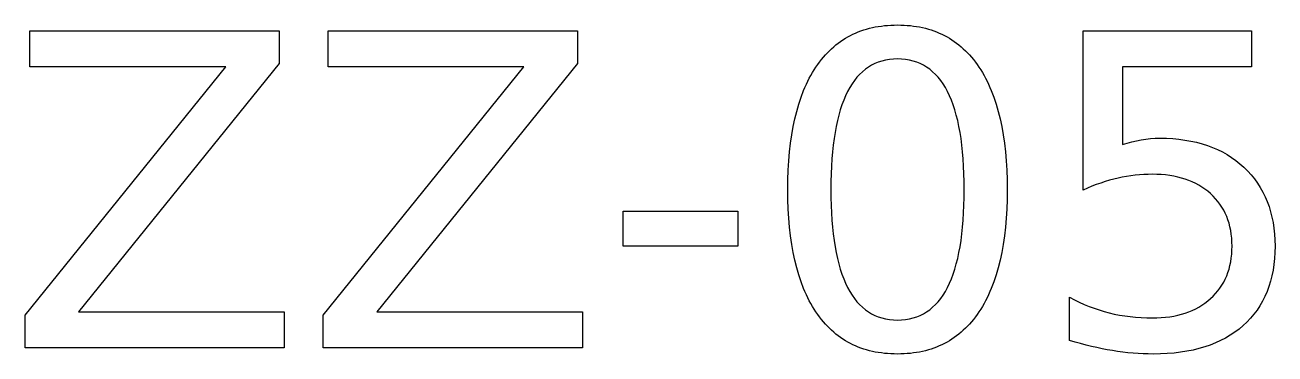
# Model space of a CAD drawing. Header units: millimetres. Extents: x -3.8 to 3.8, y -1 to 1.
import ezdxf

# ---------------------------------------------------------------- set-up
doc = ezdxf.new("R2010")
doc.units = ezdxf.units.MM
doc.layers.add('LASER_MARK', color=7, linetype='Continuous')

msp = doc.modelspace()

# ---------------------------------------------------------------- linework, layer by layer
at = {"layer": 'LASER_MARK'}
for points in [[(1.502906, 1), (1.523011, 0.99975), (1.542818, 0.998999), (1.562326, 0.997747), (1.581535, 0.995995), (1.600445, 0.993743), (1.619056, 0.99099), (1.637369, 0.987736), (1.655383, 0.983982), (1.673098, 0.979727), (1.690514, 0.974971), (1.70763, 0.969715), (1.72445, 0.963959), (1.740968, 0.957701), (1.75719, 0.950944), (1.773112, 0.943685), (1.788734, 0.935926), (1.804059, 0.927667), (1.819085, 0.918907), (1.83381, 0.909646), (1.848239, 0.899885), (1.862368, 0.889623), (1.876198, 0.878861), (1.88973, 0.867598), (1.902962, 0.855834), (1.915896, 0.84357), (1.92853, 0.830806), (1.940865, 0.81754), (1.952904, 0.803775), (1.964642, 0.789508), (1.97608, 0.774741), (1.987222, 0.759474), (1.998064, 0.743706), (2.008588, 0.727461), (2.01878, 0.710763), (2.028636, 0.693613), (2.03816, 0.676011), (2.047349, 0.657955), (2.056204, 0.639447), (2.064724, 0.620487), (2.07291, 0.601073), (2.088281, 0.560889), (2.102313, 0.518893), (2.115012, 0.475087), (2.126372, 0.429471), (2.136396, 0.382043), (2.145083, 0.332805), (2.152435, 0.281757), (2.158448, 0.228898), (2.163126, 0.174228), (2.166468, 0.117747), (2.168473, 0.059456), (2.169142, -0.000646), (2.168473, -0.060591), (2.166468, -0.118736), (2.163126, -0.17508), (2.158448, -0.229624), (2.152435, -0.282367), (2.145083, -0.33331), (2.136396, -0.382452), (2.126372, -0.429793), (2.115012, -0.475334), (2.102313, -0.519075), (2.088281, -0.561015), (2.07291, -0.601154), (2.064724, -0.620548), (2.056204, -0.639493), (2.047349, -0.657987), (2.03816, -0.676031), (2.028636, -0.693625), (2.01878, -0.710769), (2.008588, -0.727462), (1.998064, -0.743706), (1.987222, -0.759474), (1.97608, -0.774741), (1.964642, -0.789508), (1.952904, -0.803775), (1.940865, -0.81754), (1.92853, -0.830806), (1.915896, -0.84357), (1.902962, -0.855834), (1.88973, -0.867598), (1.876198, -0.878861), (1.862368, -0.889623), (1.848239, -0.899885), (1.83381, -0.909646), (1.819085, -0.918907), (1.804059, -0.927667), (1.788734, -0.935926), (1.773112, -0.943685), (1.75719, -0.950944), (1.740968, -0.957701), (1.72445, -0.963959), (1.70763, -0.969715), (1.690514, -0.974971), (1.673098, -0.979727), (1.655383, -0.983982), (1.637369, -0.987736), (1.619056, -0.99099), (1.600445, -0.993743), (1.581535, -0.995995), (1.562326, -0.997747), (1.542818, -0.998999), (1.523011, -0.99975), (1.502906, -1), (1.4828, -0.99975), (1.462992, -0.998999), (1.443484, -0.997747), (1.424275, -0.995995), (1.405365, -0.993743), (1.386753, -0.99099), (1.368441, -0.987736), (1.350428, -0.983982), (1.332712, -0.979727), (1.315296, -0.974971), (1.29818, -0.969715), (1.281361, -0.963959), (1.264841, -0.957701), (1.24862, -0.950944), (1.232699, -0.943685), (1.217076, -0.935926), (1.201751, -0.927667), (1.186726, -0.918907), (1.172, -0.909646), (1.157572, -0.899885), (1.143443, -0.889623), (1.129612, -0.878861), (1.116081, -0.867598), (1.102848, -0.855834), (1.089915, -0.84357), (1.07728, -0.830806), (1.064944, -0.81754), (1.052908, -0.803775), (1.041168, -0.789508), (1.029729, -0.774741), (1.018589, -0.759474), (1.007747, -0.743706), (0.997221, -0.727462), (0.98703, -0.710769), (0.977173, -0.693625), (0.96765, -0.676031), (0.958461, -0.657987), (0.949608, -0.639493), (0.941087, -0.620548), (0.932901, -0.601154), (0.91753, -0.561015), (0.903496, -0.519075), (0.890799, -0.475334), (0.879439, -0.429793), (0.869414, -0.382452), (0.860726, -0.33331), (0.853375, -0.282367), (0.847362, -0.229624), (0.842684, -0.17508), (0.839342, -0.118736), (0.837337, -0.060591), (0.836669, -0.000646), (0.837337, 0.059456), (0.839342, 0.117747), (0.842684, 0.174228), (0.847362, 0.228898), (0.853375, 0.281757), (0.860726, 0.332805), (0.869414, 0.382043), (0.879439, 0.429471), (0.890799, 0.475087), (0.903496, 0.518893), (0.91753, 0.560889), (0.932901, 0.601073), (0.941087, 0.620487), (0.949608, 0.639447), (0.958461, 0.657955), (0.96765, 0.676011), (0.977173, 0.693613), (0.98703, 0.710763), (0.997221, 0.727461), (1.007747, 0.743706), (1.018589, 0.759474), (1.029729, 0.774741), (1.041168, 0.789508), (1.052908, 0.803775), (1.064944, 0.81754), (1.07728, 0.830806), (1.089915, 0.84357), (1.102848, 0.855834), (1.116081, 0.867598), (1.129612, 0.878861), (1.143443, 0.889623), (1.157572, 0.899885), (1.172, 0.909646), (1.186726, 0.918907), (1.201751, 0.927667), (1.217076, 0.935926), (1.232699, 0.943685), (1.24862, 0.950944), (1.264841, 0.957701), (1.281361, 0.963959), (1.29818, 0.969715), (1.315296, 0.974971), (1.332712, 0.979727), (1.350428, 0.983982), (1.368441, 0.987736), (1.386753, 0.99099), (1.405365, 0.993743), (1.424275, 0.995995), (1.443484, 0.997747), (1.462992, 0.998999), (1.4828, 0.99975)], [(-3.7663, 0.965139), (-2.251776, 0.965139), (-2.251776, 0.766301), (-3.470626, -0.74306), (-2.222078, -0.74306), (-2.222078, -0.962556), (-3.795998, -0.962556), (-3.795998, -0.763719), (-2.577146, 0.745642), (-3.7663, 0.745642)], [(-1.954809, 0.965139), (-0.440284, 0.965139), (-0.440284, 0.766301), (-1.659136, -0.74306), (-0.410588, -0.74306), (-0.410588, -0.962556), (-1.984506, -0.962556), (-1.984506, -0.763719), (-0.765655, 0.745642), (-1.954809, 0.745642)], [(2.630084, 0.965139), (3.65397, 0.965139), (3.65397, 0.745642), (2.868948, 0.745642), (2.868948, 0.273079), (2.897354, 0.282158), (2.925758, 0.290026), (2.954164, 0.296683), (2.98257, 0.30213), (3.010974, 0.306367), (3.039381, 0.309393), (3.067786, 0.311209), (3.096192, 0.311814), (3.136016, 0.311123), (3.17479, 0.30905), (3.212516, 0.305595), (3.249192, 0.300759), (3.28482, 0.29454), (3.3194, 0.286939), (3.352929, 0.277957), (3.38541, 0.267592), (3.416842, 0.255846), (3.447224, 0.242717), (3.476557, 0.228207), (3.504842, 0.212314), (3.532078, 0.19504), (3.558264, 0.176384), (3.5834, 0.156346), (3.607488, 0.134926), (3.630316, 0.112325), (3.651671, 0.088747), (3.671552, 0.06419), (3.689962, 0.038654), (3.706897, 0.01214), (3.722362, -0.015353), (3.736352, -0.043824), (3.74887, -0.073273), (3.759916, -0.103701), (3.769488, -0.135107), (3.777588, -0.167492), (3.784215, -0.200855), (3.78937, -0.235197), (3.793052, -0.270517), (3.79526, -0.306816), (3.795998, -0.344093), (3.79524, -0.382447), (3.792971, -0.419716), (3.789189, -0.455901), (3.783892, -0.491002), (3.777084, -0.525019), (3.768762, -0.557951), (3.758928, -0.589798), (3.74758, -0.620562), (3.734718, -0.650241), (3.720344, -0.678835), (3.704457, -0.706345), (3.687056, -0.732771), (3.668143, -0.758113), (3.647716, -0.78237), (3.625776, -0.805542), (3.602324, -0.827631), (3.577494, -0.848504), (3.551424, -0.86803), (3.524114, -0.886209), (3.495562, -0.903042), (3.46577, -0.918529), (3.434736, -0.932668), (3.402462, -0.945461), (3.368948, -0.956908), (3.334192, -0.967007), (3.298196, -0.975761), (3.26096, -0.983167), (3.222483, -0.989227), (3.182764, -0.99394), (3.141806, -0.997307), (3.099606, -0.999327), (3.056166, -1), (3.025752, -0.999677), (2.995199, -0.998709), (2.964503, -0.997095), (2.933666, -0.994835), (2.902689, -0.99193), (2.871571, -0.98838), (2.84031, -0.984183), (2.808908, -0.979342), (2.777306, -0.973854), (2.745441, -0.967721), (2.713313, -0.960943), (2.680924, -0.953518), (2.64827, -0.945449), (2.615357, -0.936733), (2.58218, -0.927372), (2.548742, -0.917366), (2.548742, -0.655261), (2.577913, -0.670574), (2.607328, -0.684877), (2.636984, -0.698172), (2.666882, -0.710458), (2.697022, -0.721736), (2.727404, -0.732005), (2.758029, -0.741265), (2.788896, -0.749516), (2.820106, -0.756779), (2.85176, -0.763073), (2.883856, -0.768399), (2.916398, -0.772757), (2.949382, -0.776146), (2.982812, -0.778567), (3.016684, -0.780019), (3.051, -0.780504), (3.078558, -0.780045), (3.10539, -0.778668), (3.131497, -0.776373), (3.156876, -0.77316), (3.181528, -0.769029), (3.205456, -0.763981), (3.228656, -0.758014), (3.25113, -0.75113), (3.272878, -0.743327), (3.293899, -0.734607), (3.314194, -0.724969), (3.333764, -0.714413), (3.352606, -0.702938), (3.370722, -0.690546), (3.388114, -0.677236), (3.404778, -0.663008), (3.420569, -0.647994), (3.435342, -0.632323), (3.449096, -0.615997), (3.46183, -0.599015), (3.473546, -0.581378), (3.484244, -0.563085), (3.493923, -0.544136), (3.502583, -0.524532), (3.510224, -0.504272), (3.516846, -0.483356), (3.522448, -0.461785), (3.527034, -0.439558), (3.530599, -0.416675), (3.533147, -0.393137), (3.534674, -0.368943), (3.535184, -0.344093), (3.534674, -0.319243), (3.533147, -0.295049), (3.530599, -0.271511), (3.527034, -0.248628), (3.522448, -0.226401), (3.516846, -0.20483), (3.510224, -0.183914), (3.502583, -0.163654), (3.493923, -0.14405), (3.484244, -0.125101), (3.473546, -0.106808), (3.46183, -0.08917), (3.449096, -0.072189), (3.435342, -0.055863), (3.420569, -0.040192), (3.404778, -0.025178), (3.388114, -0.01095), (3.370722, 0.00236), (3.352606, 0.014752), (3.333764, 0.026227), (3.314194, 0.036783), (3.293899, 0.046421), (3.272878, 0.055141), (3.25113, 0.062944), (3.228656, 0.069828), (3.205456, 0.075795), (3.181528, 0.080843), (3.156876, 0.084974), (3.131497, 0.088187), (3.10539, 0.090482), (3.078558, 0.091859), (3.051, 0.092318), (3.024864, 0.091954), (2.99875, 0.090865), (2.972654, 0.089049), (2.946578, 0.086507), (2.920524, 0.083239), (2.894488, 0.079245), (2.868474, 0.074524), (2.842478, 0.069077), (2.816424, 0.062863), (2.790228, 0.055842), (2.76389, 0.048015), (2.737412, 0.03938), (2.710792, 0.029939), (2.68403, 0.01969), (2.657128, 0.008635), (2.630084, -0.003228)], [(1.502906, 0.793415), (1.478119, 0.792641), (1.454114, 0.790318), (1.43089, 0.786447), (1.408448, 0.781028), (1.38679, 0.77406), (1.365911, 0.765544), (1.345816, 0.75548), (1.326501, 0.743867), (1.307968, 0.730706), (1.290218, 0.715996), (1.273248, 0.699738), (1.257061, 0.681932), (1.241655, 0.662577), (1.227032, 0.641674), (1.21319, 0.619223), (1.20013, 0.595223), (1.187856, 0.569669), (1.176374, 0.542558), (1.165683, 0.513887), (1.155786, 0.483659), (1.146679, 0.451872), (1.138366, 0.418526), (1.130843, 0.383622), (1.124113, 0.347159), (1.118173, 0.309138), (1.113026, 0.269559), (1.108672, 0.228421), (1.105109, 0.185725), (1.102337, 0.14147), (1.100357, 0.095656), (1.09917, 0.048285), (1.098774, -0.000646), (1.09917, -0.049419), (1.100357, -0.096645), (1.102337, -0.142322), (1.105109, -0.186451), (1.108672, -0.229031), (1.113026, -0.270063), (1.118173, -0.309547), (1.124113, -0.347482), (1.130843, -0.383869), (1.138366, -0.418708), (1.146679, -0.451998), (1.155786, -0.48374), (1.165683, -0.513933), (1.176374, -0.542578), (1.187856, -0.569674), (1.20013, -0.595223), (1.21319, -0.619223), (1.227032, -0.641674), (1.241655, -0.662577), (1.257061, -0.681932), (1.273248, -0.699738), (1.290218, -0.715996), (1.307968, -0.730706), (1.326501, -0.743867), (1.345816, -0.75548), (1.365911, -0.765544), (1.38679, -0.77406), (1.408448, -0.781028), (1.43089, -0.786447), (1.454114, -0.790318), (1.478119, -0.792641), (1.502906, -0.793415), (1.527848, -0.792641), (1.552, -0.790318), (1.575358, -0.786447), (1.597926, -0.781028), (1.619702, -0.77406), (1.640686, -0.765544), (1.660878, -0.75548), (1.680278, -0.743867), (1.698885, -0.730706), (1.716702, -0.715996), (1.733726, -0.699738), (1.749959, -0.681932), (1.7654, -0.662577), (1.78005, -0.641674), (1.793906, -0.619223), (1.806972, -0.595223), (1.819246, -0.569674), (1.830728, -0.542578), (1.841418, -0.513933), (1.851315, -0.48374), (1.860421, -0.451998), (1.868736, -0.418708), (1.876258, -0.383869), (1.882989, -0.347482), (1.888927, -0.309547), (1.894074, -0.270063), (1.89843, -0.229031), (1.901994, -0.186451), (1.904765, -0.142322), (1.906744, -0.096645), (1.907931, -0.049419), (1.908328, -0.000646), (1.907931, 0.048285), (1.906744, 0.095656), (1.904765, 0.14147), (1.901994, 0.185725), (1.89843, 0.228421), (1.894074, 0.269559), (1.888927, 0.309138), (1.882989, 0.347159), (1.876258, 0.383622), (1.868736, 0.418526), (1.860421, 0.451872), (1.851315, 0.483659), (1.841418, 0.513887), (1.830728, 0.542558), (1.819246, 0.569669), (1.806972, 0.595223), (1.793906, 0.619223), (1.78005, 0.641674), (1.7654, 0.662577), (1.749959, 0.681932), (1.733726, 0.699738), (1.716702, 0.715996), (1.698885, 0.730706), (1.680278, 0.743867), (1.660878, 0.75548), (1.640686, 0.765544), (1.619702, 0.77406), (1.597926, 0.781028), (1.575358, 0.786447), (1.552, 0.790318), (1.527848, 0.792641)], [(-0.162685, -0.132343), (0.533248, -0.132343), (0.533248, -0.344093), (-0.162685, -0.344093)]]:
    msp.add_lwpolyline(points, close=True, dxfattribs=at)

doc.saveas('drawing.dxf')
